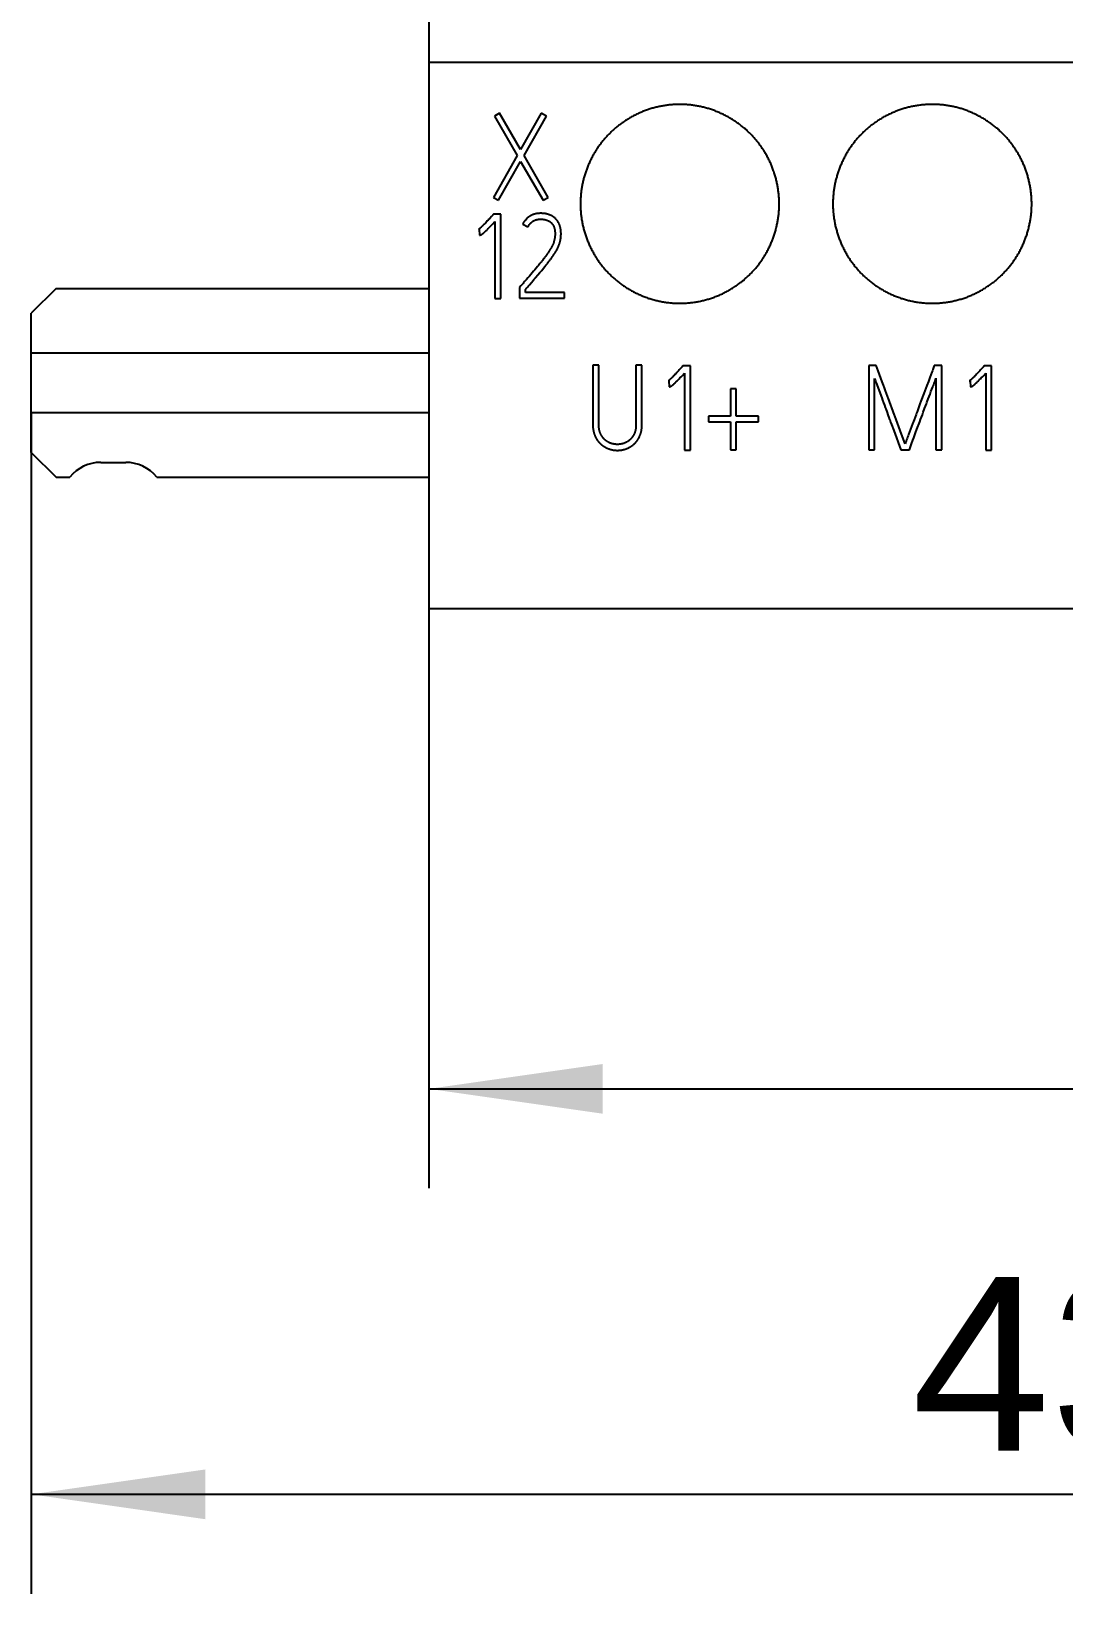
# Model space of a CAD drawing. Extents: x 0 to 420, y 0 to 297.
# Drawn here: x 102.81 to 123.58, y 125.93 to 157.36 of the extents above; entities that cross this region are included whole.
import ezdxf
from ezdxf.enums import TextEntityAlignment as Align

# ---------------------------------------------------------------- set-up
doc = ezdxf.new("R2010")
doc.units = 0
doc.header["$LTSCALE"] = 23.1
for name, color, linetype in [('10000_FRONT', 7, 'CONTINUOUS'), ('10100_DIM_FRONT', 7, 'CONTINUOUS'), ('10500_FRONT_LABELING', 7, 'CONTINUOUS')]:
    doc.layers.add(name, color=color, linetype=linetype)
doc.dimstyles.get("Standard").update_dxf_attribs({"dimtxt": 2.5, "dimasz": 2.5, "dimexe": 1.25, "dimexo": 0.625, "dimtad": 1, "dimcen": 2.5, "dimazin": 3, "dimtfac": 1, "dimtmove": 0, "dimatfit": 3})

# ---------------------------------------------------------------- blocks, each defined once
blk = doc.blocks.new('*D0')
at = {"layer": '10100_DIM_FRONT', "linetype": 'CONTINUOUS'}
for p, q in [((146.308, 151.227), (146.308, 125.93)), ((102.808, 149.69), (102.808, 125.93)), ((102.808, 127.93), (124.558, 127.93)), ((146.308, 127.93), (124.558, 127.93))]:
    blk.add_line(p, q, dxfattribs=at)
for points in [[(106.308, 128.43), (102.808, 127.93), (106.308, 127.43)], [(142.808, 127.43), (146.308, 127.93), (142.808, 128.43)]]:
    blk.add_solid(points, dxfattribs=at)
blk.add_text('43,5', height=3.5, dxfattribs=at).set_placement((120.525, 128.805), (130.275, 128.805), align=Align.FIT)
blk = doc.blocks.new('*D1')
at = {"layer": '10100_DIM_FRONT', "linetype": 'CONTINUOUS'}
for p, q in [((110.808052, 190.739389), (110.808052, 134.086548)), ((146.308052, 190.739389), (146.308052, 134.086548)), ((110.808052, 136.086548), (128.558052, 136.086548)), ((146.308052, 136.086548), (128.558052, 136.086548))]:
    blk.add_line(p, q, dxfattribs=at)
for points in [[(114.308052, 136.586548), (110.808052, 136.086548), (114.308052, 135.586548)], [(142.808052, 135.586548), (146.308052, 136.086548), (142.808052, 136.586548)]]:
    blk.add_solid(points, dxfattribs=at)
blk.add_text('35,5', height=3.5, dxfattribs=at).set_placement((124.727394, 136.961548), (134.227394, 136.961548), align=Align.FIT)

msp = doc.modelspace()

# ---------------------------------------------------------------- linework, layer by layer
at = {"layer": '10000_FRONT', "color": 7, "linetype": 'CONTINUOUS'}
for p, q in [((110.808, 235.74), (110.808, 145.74)), ((110.808, 156.74), (146.308, 156.74)), ((103.308, 152.19), (102.808, 151.69)), ((103.308, 152.19), (110.808, 152.19)), ((102.808, 148.89), (102.808, 151.69)), ((102.808, 150.89), (110.808, 150.89)), ((102.808, 149.69), (110.808, 149.69)), ((102.808, 148.89), (103.308, 148.39)), ((104.208, 148.69), (104.708, 148.69)), ((103.308, 148.39), (103.584, 148.39)), ((105.333, 148.39), (110.808, 148.39)), ((146.308, 145.74), (110.808, 145.74))]:
    msp.add_line(p, q, dxfattribs=at)
for points in [[(114.959, 155.677), (114.941, 155.668), (114.923, 155.658), (114.904, 155.648), (114.886, 155.638), (114.869, 155.628), (114.851, 155.618), (114.833, 155.608), (114.816, 155.597), (114.798, 155.586), (114.781, 155.576), (114.764, 155.564), (114.747, 155.553), (114.73, 155.542), (114.713, 155.53), (114.696, 155.518), (114.68, 155.506), (114.663, 155.494), (114.647, 155.482), (114.631, 155.47), (114.615, 155.457), (114.599, 155.444), (114.583, 155.431), (114.567, 155.418), (114.552, 155.405), (114.537, 155.392), (114.521, 155.378), (114.506, 155.364), (114.491, 155.35), (114.476, 155.336), (114.461, 155.322), (114.447, 155.307), (114.432, 155.293), (114.418, 155.278), (114.403, 155.263), (114.389, 155.248), (114.376, 155.233), (114.362, 155.217), (114.348, 155.202), (114.335, 155.187), (114.322, 155.171), (114.309, 155.155), (114.296, 155.139), (114.283, 155.123), (114.271, 155.107), (114.259, 155.091), (114.246, 155.075), (114.234, 155.058), (114.223, 155.042), (114.211, 155.025), (114.2, 155.008), (114.188, 154.991), (114.177, 154.974), (114.166, 154.957), (114.155, 154.94), (114.145, 154.922), (114.134, 154.905), (114.124, 154.887), (114.114, 154.869), (114.104, 154.851), (114.094, 154.833), (114.085, 154.815), (114.075, 154.797), (114.066, 154.779), (114.057, 154.76), (114.048, 154.742), (114.04, 154.723), (114.031, 154.704), (114.023, 154.685), (114.015, 154.667), (114.007, 154.648), (113.999, 154.629), (113.992, 154.61), (113.985, 154.591), (113.978, 154.571), (113.971, 154.552), (113.964, 154.533), (113.958, 154.514), (113.951, 154.494), (113.945, 154.475), (113.94, 154.456), (113.934, 154.436), (113.929, 154.416), (113.923, 154.397), (113.918, 154.377), (113.913, 154.357), (113.909, 154.338), (113.904, 154.318), (113.9, 154.298), (113.896, 154.278), (113.892, 154.258), (113.888, 154.238), (113.885, 154.218), (113.882, 154.197), (113.879, 154.177), (113.876, 154.157), (113.873, 154.137), (113.871, 154.116), (113.869, 154.096), (113.867, 154.075), (113.865, 154.055), (113.863, 154.034), (113.862, 154.014), (113.861, 153.993), (113.86, 153.973), (113.859, 153.952), (113.858, 153.932), (113.858, 153.911), (113.858, 153.89)], [(117.858, 153.89), (117.858, 153.911), (117.858, 153.931), (117.857, 153.952), (117.856, 153.972), (117.855, 153.993), (117.854, 154.013), (117.853, 154.034), (117.851, 154.054), (117.85, 154.074), (117.848, 154.094), (117.845, 154.115), (117.843, 154.135), (117.84, 154.155), (117.838, 154.175), (117.835, 154.195), (117.831, 154.215), (117.828, 154.235), (117.825, 154.255), (117.821, 154.275), (117.817, 154.295), (117.812, 154.315), (117.808, 154.335), (117.803, 154.355), (117.799, 154.374), (117.794, 154.394), (117.788, 154.414), (117.783, 154.433), (117.777, 154.453), (117.771, 154.473), (117.765, 154.492), (117.759, 154.512), (117.753, 154.531), (117.746, 154.551), (117.739, 154.57), (117.732, 154.589), (117.725, 154.609), (117.717, 154.628), (117.71, 154.647), (117.702, 154.666), (117.694, 154.684), (117.686, 154.703), (117.677, 154.722), (117.669, 154.74), (117.66, 154.759), (117.651, 154.777), (117.642, 154.795), (117.632, 154.813), (117.623, 154.831), (117.613, 154.849), (117.604, 154.867), (117.594, 154.884), (117.583, 154.902), (117.573, 154.92), (117.562, 154.937), (117.552, 154.954), (117.541, 154.971), (117.53, 154.988), (117.518, 155.005), (117.507, 155.022), (117.495, 155.039), (117.483, 155.056), (117.471, 155.072), (117.459, 155.089), (117.447, 155.105), (117.434, 155.122), (117.421, 155.138), (117.409, 155.154), (117.395, 155.17), (117.382, 155.185), (117.369, 155.201), (117.355, 155.216), (117.342, 155.232), (117.328, 155.247), (117.314, 155.262), (117.3, 155.277), (117.286, 155.291), (117.271, 155.306), (117.257, 155.32), (117.242, 155.334), (117.227, 155.348), (117.212, 155.362), (117.197, 155.376), (117.182, 155.389), (117.167, 155.403), (117.151, 155.416), (117.136, 155.429), (117.12, 155.442), (117.104, 155.455), (117.088, 155.468), (117.072, 155.48), (117.056, 155.492), (117.039, 155.504), (117.022, 155.516), (117.006, 155.528), (116.989, 155.54), (116.972, 155.552), (116.955, 155.563), (116.937, 155.574), (116.92, 155.585), (116.902, 155.596), (116.885, 155.607), (116.867, 155.617), (116.849, 155.628), (116.831, 155.638), (116.813, 155.648), (116.795, 155.657), (116.777, 155.667), (116.759, 155.676), (116.74, 155.685), (116.722, 155.694), (116.704, 155.703), (116.685, 155.711), (116.666, 155.72), (116.648, 155.728), (116.629, 155.736), (116.61, 155.744), (116.591, 155.751), (116.572, 155.759), (116.553, 155.766), (116.534, 155.773), (116.514, 155.78), (116.495, 155.786), (116.476, 155.793), (116.456, 155.799), (116.437, 155.805), (116.417, 155.811), (116.397, 155.816), (116.377, 155.822), (116.357, 155.827), (116.337, 155.832), (116.317, 155.837), (116.297, 155.842), (116.277, 155.846), (116.257, 155.85), (116.237, 155.854), (116.216, 155.858), (116.196, 155.862), (116.176, 155.865), (116.155, 155.868), (116.135, 155.871), (116.115, 155.874), (116.094, 155.876), (116.074, 155.879), (116.054, 155.881), (116.033, 155.883), (116.013, 155.884), (115.993, 155.886), (115.972, 155.887), (115.952, 155.888), (115.931, 155.889), (115.911, 155.89), (115.891, 155.89), (115.87, 155.89), (115.85, 155.89), (115.829, 155.89), (115.809, 155.89), (115.788, 155.889), (115.768, 155.888), (115.747, 155.887), (115.727, 155.886), (115.706, 155.885), (115.686, 155.883), (115.665, 155.881), (115.645, 155.879), (115.624, 155.877), (115.604, 155.874), (115.583, 155.871), (115.563, 155.868), (115.542, 155.865), (115.522, 155.862), (115.502, 155.858), (115.482, 155.855), (115.461, 155.851), (115.441, 155.846), (115.421, 155.842), (115.401, 155.838), (115.381, 155.833), (115.362, 155.828), (115.342, 155.823), (115.322, 155.817), (115.303, 155.812), (115.283, 155.806), (115.263, 155.8), (115.244, 155.794), (115.225, 155.787), (115.205, 155.781), (115.186, 155.774), (115.167, 155.767), (115.148, 155.76), (115.128, 155.753), (115.109, 155.745), (115.09, 155.737), (115.071, 155.729), (115.053, 155.721), (115.034, 155.713), (115.015, 155.704), (114.996, 155.695), (114.978, 155.686), (114.959, 155.677)], [(120.039, 155.677), (120.021, 155.668), (120.003, 155.658), (119.984, 155.648), (119.966, 155.638), (119.949, 155.628), (119.931, 155.618), (119.913, 155.608), (119.896, 155.597), (119.878, 155.586), (119.861, 155.576), (119.844, 155.564), (119.827, 155.553), (119.81, 155.542), (119.793, 155.53), (119.776, 155.518), (119.76, 155.506), (119.743, 155.494), (119.727, 155.482), (119.711, 155.47), (119.695, 155.457), (119.679, 155.444), (119.663, 155.431), (119.647, 155.418), (119.632, 155.405), (119.617, 155.392), (119.601, 155.378), (119.586, 155.364), (119.571, 155.35), (119.556, 155.336), (119.541, 155.322), (119.527, 155.307), (119.512, 155.293), (119.498, 155.278), (119.483, 155.263), (119.469, 155.248), (119.456, 155.233), (119.442, 155.217), (119.428, 155.202), (119.415, 155.187), (119.402, 155.171), (119.389, 155.155), (119.376, 155.139), (119.363, 155.123), (119.351, 155.107), (119.339, 155.091), (119.326, 155.075), (119.314, 155.058), (119.303, 155.042), (119.291, 155.025), (119.28, 155.008), (119.268, 154.991), (119.257, 154.974), (119.246, 154.957), (119.235, 154.94), (119.225, 154.922), (119.214, 154.905), (119.204, 154.887), (119.194, 154.869), (119.184, 154.851), (119.174, 154.833), (119.165, 154.815), (119.155, 154.797), (119.146, 154.779), (119.137, 154.76), (119.128, 154.742), (119.12, 154.723), (119.111, 154.704), (119.103, 154.685), (119.095, 154.667), (119.087, 154.648), (119.079, 154.629), (119.072, 154.61), (119.065, 154.591), (119.058, 154.571), (119.051, 154.552), (119.044, 154.533), (119.038, 154.514), (119.031, 154.494), (119.025, 154.475), (119.02, 154.456), (119.014, 154.436), (119.009, 154.416), (119.003, 154.397), (118.998, 154.377), (118.993, 154.357), (118.989, 154.338), (118.984, 154.318), (118.98, 154.298), (118.976, 154.278), (118.972, 154.258), (118.968, 154.238), (118.965, 154.218), (118.962, 154.197), (118.959, 154.177), (118.956, 154.157), (118.953, 154.137), (118.951, 154.116), (118.949, 154.096), (118.947, 154.075), (118.945, 154.055), (118.943, 154.034), (118.942, 154.014), (118.941, 153.993), (118.94, 153.973), (118.939, 153.952), (118.938, 153.932), (118.938, 153.911), (118.938, 153.89)], [(122.938, 153.89), (122.938, 153.911), (122.938, 153.931), (122.937, 153.952), (122.936, 153.972), (122.935, 153.993), (122.934, 154.013), (122.933, 154.034), (122.931, 154.054), (122.93, 154.074), (122.928, 154.094), (122.925, 154.115), (122.923, 154.135), (122.92, 154.155), (122.918, 154.175), (122.915, 154.195), (122.911, 154.215), (122.908, 154.235), (122.905, 154.255), (122.901, 154.275), (122.897, 154.295), (122.892, 154.315), (122.888, 154.335), (122.883, 154.355), (122.879, 154.374), (122.874, 154.394), (122.868, 154.414), (122.863, 154.433), (122.857, 154.453), (122.851, 154.473), (122.845, 154.492), (122.839, 154.512), (122.833, 154.531), (122.826, 154.551), (122.819, 154.57), (122.812, 154.589), (122.805, 154.609), (122.797, 154.628), (122.79, 154.647), (122.782, 154.666), (122.774, 154.684), (122.766, 154.703), (122.757, 154.722), (122.749, 154.74), (122.74, 154.759), (122.731, 154.777), (122.722, 154.795), (122.712, 154.813), (122.703, 154.831), (122.693, 154.849), (122.684, 154.867), (122.674, 154.884), (122.663, 154.902), (122.653, 154.92), (122.642, 154.937), (122.632, 154.954), (122.621, 154.971), (122.61, 154.988), (122.598, 155.005), (122.587, 155.022), (122.575, 155.039), (122.563, 155.056), (122.551, 155.072), (122.539, 155.089), (122.527, 155.105), (122.514, 155.122), (122.501, 155.138), (122.489, 155.154), (122.475, 155.17), (122.462, 155.185), (122.449, 155.201), (122.435, 155.216), (122.422, 155.232), (122.408, 155.247), (122.394, 155.262), (122.38, 155.277), (122.366, 155.291), (122.351, 155.306), (122.337, 155.32), (122.322, 155.334), (122.307, 155.348), (122.292, 155.362), (122.277, 155.376), (122.262, 155.389), (122.247, 155.403), (122.231, 155.416), (122.216, 155.429), (122.2, 155.442), (122.184, 155.455), (122.168, 155.468), (122.152, 155.48), (122.136, 155.492), (122.119, 155.504), (122.102, 155.516), (122.086, 155.528), (122.069, 155.54), (122.052, 155.552), (122.035, 155.563), (122.017, 155.574), (122, 155.585), (121.982, 155.596), (121.965, 155.607), (121.947, 155.617), (121.929, 155.628), (121.911, 155.638), (121.893, 155.648), (121.875, 155.657), (121.857, 155.667), (121.839, 155.676), (121.82, 155.685), (121.802, 155.694), (121.784, 155.703), (121.765, 155.711), (121.746, 155.72), (121.728, 155.728), (121.709, 155.736), (121.69, 155.744), (121.671, 155.751), (121.652, 155.759), (121.633, 155.766), (121.614, 155.773), (121.594, 155.78), (121.575, 155.786), (121.556, 155.793), (121.536, 155.799), (121.517, 155.805), (121.497, 155.811), (121.477, 155.816), (121.457, 155.822), (121.437, 155.827), (121.417, 155.832), (121.397, 155.837), (121.377, 155.842), (121.357, 155.846), (121.337, 155.85), (121.317, 155.854), (121.296, 155.858), (121.276, 155.862), (121.256, 155.865), (121.235, 155.868), (121.215, 155.871), (121.195, 155.874), (121.174, 155.876), (121.154, 155.879), (121.134, 155.881), (121.113, 155.883), (121.093, 155.884), (121.073, 155.886), (121.052, 155.887), (121.032, 155.888), (121.011, 155.889), (120.991, 155.89), (120.971, 155.89), (120.95, 155.89), (120.93, 155.89), (120.909, 155.89), (120.889, 155.89), (120.868, 155.889), (120.848, 155.888), (120.827, 155.887), (120.807, 155.886), (120.786, 155.885), (120.766, 155.883), (120.745, 155.881), (120.725, 155.879), (120.704, 155.877), (120.684, 155.874), (120.663, 155.871), (120.643, 155.868), (120.622, 155.865), (120.602, 155.862), (120.582, 155.858), (120.562, 155.855), (120.541, 155.851), (120.521, 155.846), (120.501, 155.842), (120.481, 155.838), (120.461, 155.833), (120.442, 155.828), (120.422, 155.823), (120.402, 155.817), (120.383, 155.812), (120.363, 155.806), (120.343, 155.8), (120.324, 155.794), (120.305, 155.787), (120.285, 155.781), (120.266, 155.774), (120.247, 155.767), (120.228, 155.76), (120.208, 155.753), (120.189, 155.745), (120.17, 155.737), (120.151, 155.729), (120.133, 155.721), (120.114, 155.713), (120.095, 155.704), (120.076, 155.695), (120.058, 155.686), (120.039, 155.677)], [(113.858, 153.89), (113.858, 153.869), (113.859, 153.848), (113.859, 153.826), (113.86, 153.805), (113.861, 153.784), (113.862, 153.763), (113.864, 153.741), (113.865, 153.72), (113.867, 153.699), (113.869, 153.678), (113.872, 153.657), (113.874, 153.636), (113.877, 153.615), (113.88, 153.594), (113.883, 153.573), (113.887, 153.552), (113.89, 153.532), (113.894, 153.511), (113.899, 153.49), (113.903, 153.469), (113.907, 153.449), (113.912, 153.428), (113.917, 153.408), (113.922, 153.387), (113.928, 153.367), (113.934, 153.346), (113.939, 153.326), (113.946, 153.305), (113.952, 153.285), (113.958, 153.265), (113.965, 153.244), (113.972, 153.224), (113.98, 153.204), (113.987, 153.184), (113.995, 153.164), (114.002, 153.144), (114.011, 153.125), (114.019, 153.105), (114.027, 153.085), (114.036, 153.066), (114.045, 153.047), (114.054, 153.028), (114.063, 153.009), (114.072, 152.99), (114.082, 152.971), (114.092, 152.952), (114.102, 152.933), (114.112, 152.915), (114.123, 152.896), (114.133, 152.878), (114.144, 152.86), (114.155, 152.842), (114.166, 152.824), (114.178, 152.806), (114.189, 152.788), (114.201, 152.771), (114.213, 152.753), (114.225, 152.736), (114.237, 152.718), (114.25, 152.701), (114.263, 152.684), (114.276, 152.667), (114.289, 152.65), (114.302, 152.633), (114.316, 152.617), (114.33, 152.6), (114.344, 152.584), (114.358, 152.568), (114.372, 152.552), (114.386, 152.536), (114.401, 152.521), (114.415, 152.505), (114.43, 152.49), (114.445, 152.475), (114.46, 152.46), (114.475, 152.445), (114.491, 152.431), (114.506, 152.416), (114.522, 152.402), (114.538, 152.388), (114.554, 152.374), (114.57, 152.36), (114.586, 152.347), (114.603, 152.333), (114.619, 152.32), (114.636, 152.307), (114.653, 152.294), (114.67, 152.282), (114.687, 152.269), (114.705, 152.257), (114.722, 152.244), (114.74, 152.232), (114.757, 152.22), (114.775, 152.209), (114.794, 152.197), (114.812, 152.186), (114.83, 152.175), (114.849, 152.164), (114.867, 152.153), (114.886, 152.143), (114.905, 152.132), (114.923, 152.122), (114.942, 152.112), (114.961, 152.103), (114.98, 152.093), (115, 152.084), (115.019, 152.075), (115.038, 152.066), (115.058, 152.058), (115.077, 152.049), (115.097, 152.041), (115.116, 152.033), (115.136, 152.025), (115.156, 152.018), (115.176, 152.01), (115.196, 152.003), (115.216, 151.996), (115.236, 151.989), (115.257, 151.983), (115.277, 151.977), (115.297, 151.971), (115.318, 151.965), (115.339, 151.959), (115.359, 151.954), (115.38, 151.948), (115.401, 151.943), (115.422, 151.938), (115.443, 151.934), (115.464, 151.93), (115.485, 151.925), (115.506, 151.922), (115.527, 151.918), (115.549, 151.914), (115.57, 151.911), (115.591, 151.908), (115.612, 151.906), (115.633, 151.903), (115.654, 151.901), (115.676, 151.899), (115.697, 151.897), (115.718, 151.895), (115.739, 151.894), (115.76, 151.893), (115.782, 151.892), (115.803, 151.891), (115.824, 151.891), (115.845, 151.89), (115.867, 151.89), (115.888, 151.891), (115.909, 151.891), (115.931, 151.892), (115.952, 151.893), (115.973, 151.894), (115.995, 151.895), (116.016, 151.897), (116.037, 151.898), (116.059, 151.9), (116.08, 151.903), (116.102, 151.905), (116.123, 151.908), (116.144, 151.911), (116.166, 151.914), (116.187, 151.918), (116.208, 151.921), (116.229, 151.925), (116.25, 151.929), (116.271, 151.933), (116.292, 151.938), (116.312, 151.943), (116.333, 151.948), (116.354, 151.953), (116.374, 151.958), (116.395, 151.964), (116.415, 151.97), (116.436, 151.976), (116.456, 151.982), (116.476, 151.988), (116.496, 151.995), (116.517, 152.002), (116.537, 152.009), (116.557, 152.016), (116.576, 152.024), (116.596, 152.032), (116.616, 152.04), (116.636, 152.048), (116.656, 152.056), (116.675, 152.065), (116.695, 152.074), (116.714, 152.083), (116.733, 152.092), (116.753, 152.102), (116.772, 152.111), (116.791, 152.121), (116.81, 152.131), (116.829, 152.142), (116.847, 152.152), (116.866, 152.163), (116.884, 152.174), (116.902, 152.185)], [(116.902, 152.185), (116.92, 152.196), (116.938, 152.207), (116.956, 152.219), (116.974, 152.231), (116.991, 152.243), (117.009, 152.255), (117.026, 152.267), (117.043, 152.279), (117.06, 152.292), (117.077, 152.305), (117.094, 152.318), (117.111, 152.331), (117.127, 152.345), (117.144, 152.358), (117.16, 152.372), (117.176, 152.386), (117.192, 152.4), (117.208, 152.414), (117.223, 152.429), (117.239, 152.444), (117.254, 152.458), (117.27, 152.473), (117.285, 152.489), (117.3, 152.504), (117.314, 152.52), (117.329, 152.535), (117.343, 152.551), (117.358, 152.567), (117.372, 152.583), (117.385, 152.599), (117.399, 152.616), (117.412, 152.632), (117.426, 152.649), (117.439, 152.665), (117.452, 152.682), (117.464, 152.699), (117.477, 152.716), (117.489, 152.733), (117.501, 152.751), (117.513, 152.768), (117.525, 152.786), (117.537, 152.803), (117.548, 152.821), (117.56, 152.839), (117.571, 152.857), (117.581, 152.875), (117.592, 152.894), (117.603, 152.912), (117.613, 152.931), (117.623, 152.95), (117.633, 152.969), (117.643, 152.988), (117.652, 153.007), (117.662, 153.026), (117.671, 153.045), (117.68, 153.065), (117.688, 153.084), (117.697, 153.104), (117.705, 153.124), (117.713, 153.143), (117.721, 153.163), (117.729, 153.183), (117.736, 153.203), (117.743, 153.223), (117.75, 153.243), (117.757, 153.263), (117.764, 153.283), (117.77, 153.303), (117.776, 153.323), (117.782, 153.344), (117.788, 153.364), (117.793, 153.384), (117.798, 153.405), (117.803, 153.425), (117.808, 153.446), (117.813, 153.467), (117.817, 153.487), (117.821, 153.508), (117.825, 153.529), (117.829, 153.55), (117.832, 153.571), (117.836, 153.592), (117.839, 153.613), (117.842, 153.634), (117.844, 153.655), (117.847, 153.677), (117.849, 153.698), (117.851, 153.719), (117.852, 153.741), (117.854, 153.762), (117.855, 153.783), (117.856, 153.805), (117.857, 153.826), (117.858, 153.848), (117.858, 153.869), (117.858, 153.89)], [(118.938, 153.89), (118.938, 153.869), (118.939, 153.848), (118.939, 153.826), (118.94, 153.805), (118.941, 153.784), (118.942, 153.763), (118.944, 153.741), (118.945, 153.72), (118.947, 153.699), (118.949, 153.678), (118.952, 153.657), (118.954, 153.636), (118.957, 153.615), (118.96, 153.594), (118.963, 153.573), (118.967, 153.552), (118.97, 153.532), (118.974, 153.511), (118.979, 153.49), (118.983, 153.469), (118.987, 153.449), (118.992, 153.428), (118.997, 153.408), (119.002, 153.387), (119.008, 153.367), (119.014, 153.346), (119.019, 153.326), (119.026, 153.305), (119.032, 153.285), (119.038, 153.265), (119.045, 153.244), (119.052, 153.224), (119.06, 153.204), (119.067, 153.184), (119.075, 153.164), (119.082, 153.144), (119.091, 153.125), (119.099, 153.105), (119.107, 153.085), (119.116, 153.066), (119.125, 153.047), (119.134, 153.028), (119.143, 153.009), (119.152, 152.99), (119.162, 152.971), (119.172, 152.952), (119.182, 152.933), (119.192, 152.915), (119.203, 152.896), (119.213, 152.878), (119.224, 152.86), (119.235, 152.842), (119.246, 152.824), (119.258, 152.806), (119.269, 152.788), (119.281, 152.771), (119.293, 152.753), (119.305, 152.736), (119.317, 152.718), (119.33, 152.701), (119.343, 152.684), (119.356, 152.667), (119.369, 152.65), (119.382, 152.633), (119.396, 152.617), (119.41, 152.6), (119.424, 152.584), (119.438, 152.568), (119.452, 152.552), (119.466, 152.536), (119.481, 152.521), (119.495, 152.505), (119.51, 152.49), (119.525, 152.475), (119.54, 152.46), (119.555, 152.445), (119.571, 152.431), (119.586, 152.416), (119.602, 152.402), (119.618, 152.388), (119.634, 152.374), (119.65, 152.36), (119.666, 152.347), (119.683, 152.333), (119.699, 152.32), (119.716, 152.307), (119.733, 152.294), (119.75, 152.282), (119.767, 152.269), (119.785, 152.257), (119.802, 152.244), (119.82, 152.232), (119.837, 152.22), (119.855, 152.209), (119.874, 152.197), (119.892, 152.186), (119.91, 152.175), (119.929, 152.164), (119.947, 152.153), (119.966, 152.143), (119.985, 152.132), (120.003, 152.122), (120.022, 152.112), (120.041, 152.103), (120.06, 152.093), (120.08, 152.084), (120.099, 152.075), (120.118, 152.066), (120.138, 152.058), (120.157, 152.049), (120.177, 152.041), (120.196, 152.033), (120.216, 152.025), (120.236, 152.018), (120.256, 152.01), (120.276, 152.003), (120.296, 151.996), (120.316, 151.989), (120.337, 151.983), (120.357, 151.977), (120.377, 151.971), (120.398, 151.965), (120.419, 151.959), (120.439, 151.954), (120.46, 151.948), (120.481, 151.943), (120.502, 151.938), (120.523, 151.934), (120.544, 151.93), (120.565, 151.925), (120.586, 151.922), (120.607, 151.918), (120.629, 151.914), (120.65, 151.911), (120.671, 151.908), (120.692, 151.906), (120.713, 151.903), (120.734, 151.901), (120.756, 151.899), (120.777, 151.897), (120.798, 151.895), (120.819, 151.894), (120.84, 151.893), (120.862, 151.892), (120.883, 151.891), (120.904, 151.891), (120.925, 151.89), (120.947, 151.89), (120.968, 151.891), (120.989, 151.891), (121.011, 151.892), (121.032, 151.893), (121.053, 151.894), (121.075, 151.895), (121.096, 151.897), (121.117, 151.898), (121.139, 151.9), (121.16, 151.903), (121.182, 151.905), (121.203, 151.908), (121.224, 151.911), (121.246, 151.914), (121.267, 151.918), (121.288, 151.921), (121.309, 151.925), (121.33, 151.929), (121.351, 151.933), (121.372, 151.938), (121.392, 151.943), (121.413, 151.948), (121.434, 151.953), (121.454, 151.958), (121.475, 151.964), (121.495, 151.97), (121.516, 151.976), (121.536, 151.982), (121.556, 151.988), (121.576, 151.995), (121.597, 152.002), (121.617, 152.009), (121.637, 152.016), (121.656, 152.024), (121.676, 152.032), (121.696, 152.04), (121.716, 152.048), (121.736, 152.056), (121.755, 152.065), (121.775, 152.074), (121.794, 152.083), (121.813, 152.092), (121.833, 152.102), (121.852, 152.111), (121.871, 152.121), (121.89, 152.131), (121.909, 152.142), (121.927, 152.152), (121.946, 152.163), (121.964, 152.174), (121.982, 152.185)], [(121.982, 152.185), (122, 152.196), (122.018, 152.207), (122.036, 152.219), (122.054, 152.231), (122.071, 152.243), (122.089, 152.255), (122.106, 152.267), (122.123, 152.279), (122.14, 152.292), (122.157, 152.305), (122.174, 152.318), (122.191, 152.331), (122.207, 152.345), (122.224, 152.358), (122.24, 152.372), (122.256, 152.386), (122.272, 152.4), (122.288, 152.414), (122.303, 152.429), (122.319, 152.444), (122.334, 152.458), (122.35, 152.473), (122.365, 152.489), (122.38, 152.504), (122.394, 152.52), (122.409, 152.535), (122.423, 152.551), (122.438, 152.567), (122.452, 152.583), (122.465, 152.599), (122.479, 152.616), (122.492, 152.632), (122.506, 152.649), (122.519, 152.665), (122.532, 152.682), (122.544, 152.699), (122.557, 152.716), (122.569, 152.733), (122.581, 152.751), (122.593, 152.768), (122.605, 152.786), (122.617, 152.803), (122.628, 152.821), (122.64, 152.839), (122.651, 152.857), (122.661, 152.875), (122.672, 152.894), (122.683, 152.912), (122.693, 152.931), (122.703, 152.95), (122.713, 152.969), (122.723, 152.988), (122.732, 153.007), (122.742, 153.026), (122.751, 153.045), (122.76, 153.065), (122.768, 153.084), (122.777, 153.104), (122.785, 153.124), (122.793, 153.143), (122.801, 153.163), (122.809, 153.183), (122.816, 153.203), (122.823, 153.223), (122.83, 153.243), (122.837, 153.263), (122.844, 153.283), (122.85, 153.303), (122.856, 153.323), (122.862, 153.344), (122.868, 153.364), (122.873, 153.384), (122.878, 153.405), (122.883, 153.425), (122.888, 153.446), (122.893, 153.467), (122.897, 153.487), (122.901, 153.508), (122.905, 153.529), (122.909, 153.55), (122.912, 153.571), (122.916, 153.592), (122.919, 153.613), (122.922, 153.634), (122.924, 153.655), (122.927, 153.677), (122.929, 153.698), (122.931, 153.719), (122.932, 153.741), (122.934, 153.762), (122.935, 153.783), (122.936, 153.805), (122.937, 153.826), (122.938, 153.848), (122.938, 153.869), (122.938, 153.89)]]:
    msp.add_lwpolyline(points, dxfattribs=at)
for centre, start, end in [((104.208, 147.89), 90, 141.3178), ((104.708, 147.89), 38.6822, 90)]:
    msp.add_arc(centre, 0.8, start, end, dxfattribs=at)
at = {"layer": '10500_FRONT_LABELING', "color": 7, "linetype": 'CONTINUOUS'}
for p, q in [((112.228, 155.716), (112.127, 155.657)), ((112.127, 155.657), (112.587, 154.863)), ((112.653, 154.981), (112.228, 155.716)), ((113.07, 155.716), (112.653, 154.981)), ((112.723, 154.86), (113.176, 155.657)), ((113.176, 155.657), (113.07, 155.716)), ((112.587, 154.863), (112.108, 154.021)), ((112.212, 153.962), (112.655, 154.743)), ((112.655, 154.743), (113.108, 153.962)), ((113.212, 154.021), (112.723, 154.86)), ((112.108, 154.021), (112.212, 153.962)), ((113.108, 153.962), (113.212, 154.021)), ((111.925, 153.483), (111.914, 153.472)), ((111.936, 153.494), (111.925, 153.483)), ((111.952, 153.511), (111.936, 153.494)), ((111.968, 153.529), (111.952, 153.511)), ((111.984, 153.546), (111.968, 153.529)), ((112.001, 153.563), (111.984, 153.546)), ((111.992, 153.382), (112.004, 153.394)), ((112.017, 153.58), (112.001, 153.563)), ((112.004, 153.394), (112.016, 153.406)), ((112.016, 153.406), (112.031, 153.421)), ((112.033, 153.598), (112.017, 153.58)), ((112.031, 153.421), (112.047, 153.438)), ((112.047, 153.438), (112.07, 153.462)), ((112.07, 153.462), (112.096, 153.49)), ((112.108, 153.681), (112.091, 153.662)), ((112.096, 153.49), (112.138, 153.535)), ((112.256, 153.681), (112.108, 153.681)), ((112.138, 153.535), (112.138, 151.988)), ((112.256, 151.988), (112.256, 153.681)), ((112.697, 153.481), (112.803, 153.426)), ((111.808, 153.377), (111.822, 153.382)), ((111.822, 153.382), (111.829, 153.261)), ((111.948, 153.339), (111.956, 153.347)), ((111.956, 153.347), (111.964, 153.354)), ((111.964, 153.354), (111.972, 153.362)), ((111.972, 153.362), (111.98, 153.37)), ((111.98, 153.37), (111.992, 153.382)), ((113.102, 152.763), (113.093, 152.751)), ((113.111, 152.775), (113.102, 152.763)), ((113.12, 152.787), (113.111, 152.775)), ((113.129, 152.799), (113.12, 152.787)), ((113.138, 152.811), (113.129, 152.799)), ((113.147, 152.822), (113.138, 152.811)), ((113.156, 152.834), (113.147, 152.822)), ((113.165, 152.847), (113.156, 152.834)), ((113.173, 152.859), (113.165, 152.847)), ((113.182, 152.871), (113.173, 152.859)), ((113.19, 152.883), (113.182, 152.871)), ((113.199, 152.895), (113.19, 152.883)), ((113.207, 152.908), (113.199, 152.895)), ((113.216, 152.92), (113.207, 152.908)), ((113.224, 152.932), (113.216, 152.92)), ((113.232, 152.945), (113.224, 152.932)), ((113.24, 152.957), (113.232, 152.945)), ((113.244, 152.757), (113.255, 152.772)), ((113.255, 152.772), (113.265, 152.786)), ((113.265, 152.786), (113.276, 152.801)), ((113.276, 152.801), (113.287, 152.816)), ((113.287, 152.816), (113.297, 152.83)), ((113.297, 152.83), (113.308, 152.845)), ((113.308, 152.845), (113.318, 152.86)), ((112.861, 152.471), (112.832, 152.437)), ((112.89, 152.505), (112.861, 152.471)), ((112.914, 152.534), (112.89, 152.505)), ((112.938, 152.562), (112.914, 152.534)), ((112.966, 152.596), (112.938, 152.562)), ((112.995, 152.63), (112.966, 152.596)), ((113.014, 152.653), (112.995, 152.63)), ((113.003, 152.462), (113.044, 152.511)), ((113.028, 152.67), (113.014, 152.653)), ((113.042, 152.688), (113.028, 152.67)), ((113.056, 152.705), (113.042, 152.688)), ((113.044, 152.511), (113.079, 152.552)), ((113.066, 152.716), (113.056, 152.705)), ((113.075, 152.728), (113.066, 152.716)), ((113.084, 152.74), (113.075, 152.728)), ((113.079, 152.552), (113.114, 152.594)), ((113.093, 152.751), (113.084, 152.74)), ((113.114, 152.594), (113.143, 152.629)), ((113.143, 152.629), (113.165, 152.657)), ((113.165, 152.657), (113.182, 152.679)), ((113.182, 152.679), (113.199, 152.7)), ((113.199, 152.7), (113.211, 152.714)), ((113.211, 152.714), (113.222, 152.728)), ((113.222, 152.728), (113.233, 152.743)), ((113.233, 152.743), (113.244, 152.757)), ((112.662, 152.241), (112.633, 152.207)), ((112.633, 152.207), (112.633, 151.99)), ((112.706, 152.291), (112.696, 152.28)), ((112.715, 152.302), (112.706, 152.291)), ((112.751, 152.108), (112.751, 152.165)), ((112.803, 152.404), (112.774, 152.37)), ((112.798, 152.22), (112.816, 152.241)), ((112.832, 152.437), (112.803, 152.404)), ((112.816, 152.241), (112.833, 152.262)), ((112.833, 152.262), (112.874, 152.31)), ((112.874, 152.31), (112.904, 152.345)), ((112.904, 152.345), (112.921, 152.365)), ((112.138, 151.988), (112.256, 151.988)), ((112.633, 151.99), (113.539, 151.99)), ((113.539, 152.108), (112.751, 152.108)), ((113.539, 151.99), (113.539, 152.108)), ((114.108, 150.643), (114.108, 149.445)), ((114.228, 150.643), (114.108, 150.643)), ((114.228, 149.445), (114.228, 150.643)), ((114.976, 150.643), (114.976, 149.445)), ((115.096, 150.643), (114.976, 150.643)), ((115.096, 149.445), (115.096, 150.643)), ((115.921, 150.631), (115.905, 150.612)), ((116.07, 150.631), (115.921, 150.631)), ((116.07, 148.938), (116.07, 150.631)), ((119.658, 150.64), (119.658, 148.94)), ((119.809, 150.64), (119.658, 150.64)), ((119.849, 150.531), (119.809, 150.64)), ((120.978, 150.64), (120.949, 150.56)), ((121.132, 150.64), (120.978, 150.64)), ((121.132, 148.94), (121.132, 150.64)), ((121.983, 150.631), (121.966, 150.612)), ((122.131, 150.631), (121.983, 150.631)), ((122.131, 148.938), (122.131, 150.631)), ((115.622, 150.327), (115.636, 150.332)), ((115.636, 150.332), (115.643, 150.211)), ((115.738, 150.433), (115.727, 150.422)), ((115.749, 150.444), (115.738, 150.433)), ((115.766, 150.461), (115.749, 150.444)), ((115.762, 150.289), (115.77, 150.297)), ((115.782, 150.479), (115.766, 150.461)), ((115.77, 150.297), (115.778, 150.304)), ((115.778, 150.304), (115.786, 150.312)), ((115.798, 150.496), (115.782, 150.479)), ((115.786, 150.312), (115.794, 150.32)), ((115.794, 150.32), (115.806, 150.332)), ((115.814, 150.513), (115.798, 150.496)), ((115.806, 150.332), (115.818, 150.344)), ((115.83, 150.53), (115.814, 150.513)), ((115.818, 150.344), (115.829, 150.356)), ((115.829, 150.356), (115.845, 150.371)), ((115.846, 150.548), (115.83, 150.53)), ((115.845, 150.371), (115.86, 150.388)), ((115.86, 150.388), (115.883, 150.412)), ((115.883, 150.412), (115.91, 150.44)), ((115.91, 150.44), (115.952, 150.485)), ((115.952, 150.485), (115.952, 148.938)), ((119.778, 148.94), (119.778, 150.376)), ((119.929, 150.313), (119.849, 150.531)), ((119.956, 150.241), (119.929, 150.313)), ((120.86, 150.319), (120.83, 150.239)), ((120.89, 150.399), (120.86, 150.319)), ((120.929, 150.506), (120.89, 150.399)), ((121.011, 150.381), (121.011, 148.94)), ((121.683, 150.327), (121.698, 150.332)), ((121.698, 150.332), (121.705, 150.211)), ((121.8, 150.433), (121.789, 150.422)), ((121.811, 150.444), (121.8, 150.433)), ((121.827, 150.461), (121.811, 150.444)), ((121.824, 150.289), (121.832, 150.297)), ((121.844, 150.479), (121.827, 150.461)), ((121.832, 150.297), (121.84, 150.304)), ((121.84, 150.304), (121.848, 150.312)), ((121.86, 150.496), (121.844, 150.479)), ((121.848, 150.312), (121.856, 150.32)), ((121.856, 150.32), (121.868, 150.332)), ((121.876, 150.513), (121.86, 150.496)), ((121.868, 150.332), (121.879, 150.344)), ((121.892, 150.53), (121.876, 150.513)), ((121.879, 150.344), (121.891, 150.356)), ((121.891, 150.356), (121.907, 150.371)), ((121.908, 150.548), (121.892, 150.53)), ((121.907, 150.371), (121.922, 150.388)), ((121.922, 150.388), (121.945, 150.412)), ((121.945, 150.412), (121.972, 150.44)), ((121.972, 150.44), (122.014, 150.485)), ((122.014, 150.485), (122.014, 148.938)), ((116.876, 150.169), (116.876, 149.622)), ((116.994, 150.169), (116.876, 150.169)), ((116.994, 149.622), (116.994, 150.169)), ((119.849, 150.181), (119.921, 149.987)), ((119.921, 149.987), (119.939, 149.938)), ((119.939, 149.938), (119.957, 149.89)), ((119.976, 150.186), (119.956, 150.241)), ((119.996, 150.132), (119.976, 150.186)), ((120.057, 149.968), (119.996, 150.132)), ((120.07, 149.932), (120.057, 149.968)), ((120.77, 150.078), (120.71, 149.918)), ((120.79, 150.132), (120.77, 150.078)), ((120.81, 150.185), (120.79, 150.132)), ((120.83, 150.239), (120.81, 150.185)), ((120.829, 149.893), (120.856, 149.966)), ((120.856, 149.966), (120.892, 150.064)), ((120.892, 150.064), (120.911, 150.113)), ((120.911, 150.113), (120.929, 150.162)), ((116.433, 149.622), (116.433, 149.502)), ((116.876, 149.622), (116.433, 149.622)), ((117.442, 149.622), (116.994, 149.622)), ((117.442, 149.502), (117.442, 149.622)), ((119.957, 149.89), (119.975, 149.841)), ((120.028, 149.695), (120.046, 149.646)), ((120.046, 149.646), (120.073, 149.573)), ((120.083, 149.896), (120.07, 149.932)), ((120.097, 149.859), (120.083, 149.896)), ((120.129, 149.768), (120.097, 149.859)), ((120.142, 149.731), (120.129, 149.768)), ((120.156, 149.695), (120.142, 149.731)), ((120.169, 149.659), (120.156, 149.695)), ((120.189, 149.604), (120.169, 149.659)), ((120.611, 149.65), (120.571, 149.543)), ((120.69, 149.864), (120.631, 149.704)), ((120.71, 149.918), (120.69, 149.864)), ((120.702, 149.551), (120.738, 149.649)), ((120.738, 149.649), (120.756, 149.698)), ((120.756, 149.698), (120.783, 149.771)), ((116.433, 149.502), (116.876, 149.502)), ((116.876, 149.502), (116.876, 148.94)), ((116.994, 148.94), (116.994, 149.502)), ((116.994, 149.502), (117.442, 149.502)), ((120.073, 149.573), (120.082, 149.549)), ((120.082, 149.549), (120.1, 149.5)), ((120.1, 149.5), (120.117, 149.452)), ((120.117, 149.452), (120.162, 149.33)), ((120.162, 149.33), (120.304, 148.94)), ((120.209, 149.55), (120.189, 149.604)), ((120.236, 149.477), (120.209, 149.55)), ((120.263, 149.405), (120.236, 149.477)), ((120.29, 149.332), (120.263, 149.405)), ((120.358, 149.151), (120.29, 149.332)), ((120.521, 149.409), (120.481, 149.302)), ((120.541, 149.463), (120.521, 149.409)), ((120.571, 149.543), (120.541, 149.463)), ((120.603, 149.282), (120.63, 149.356)), ((120.63, 149.356), (120.684, 149.502)), ((120.684, 149.502), (120.702, 149.551)), ((120.372, 149.114), (120.358, 149.151)), ((120.403, 149.088), (120.394, 149.061)), ((120.481, 149.302), (120.461, 149.249)), ((120.476, 148.94), (120.521, 149.063)), ((120.521, 149.063), (120.548, 149.136)), ((120.548, 149.136), (120.566, 149.185)), ((120.566, 149.185), (120.603, 149.282)), ((115.952, 148.938), (116.07, 148.938)), ((116.876, 148.94), (116.994, 148.94)), ((119.658, 148.94), (119.778, 148.94)), ((120.304, 148.94), (120.476, 148.94)), ((121.011, 148.94), (121.132, 148.94)), ((122.014, 148.938), (122.131, 148.938))]:
    msp.add_line(p, q, dxfattribs=at)
for points in [[(111.914, 153.472), (111.903, 153.46), (111.897, 153.455), (111.891, 153.449), (111.886, 153.444), (111.88, 153.438), (111.874, 153.433), (111.869, 153.427), (111.863, 153.422), (111.857, 153.417), (111.851, 153.411), (111.845, 153.406), (111.839, 153.401), (111.833, 153.396), (111.827, 153.391), (111.821, 153.386), (111.815, 153.381), (111.811, 153.379), (111.808, 153.377)], [(112.081, 153.65), (112.07, 153.639), (112.033, 153.598)], [(112.091, 153.662), (112.086, 153.656), (112.081, 153.65)], [(113.263, 153.657), (113.255, 153.661), (113.247, 153.665), (113.238, 153.668), (113.229, 153.671), (113.221, 153.674), (113.212, 153.677), (113.203, 153.68), (113.195, 153.682), (113.186, 153.685), (113.177, 153.687), (113.168, 153.689), (113.159, 153.691), (113.15, 153.693), (113.141, 153.694), (113.132, 153.695), (113.123, 153.696), (113.114, 153.697), (113.105, 153.698), (113.096, 153.699), (113.087, 153.699), (113.077, 153.7), (113.068, 153.7), (113.059, 153.7), (113.05, 153.7), (113.041, 153.7), (113.032, 153.699), (113.022, 153.699), (113.013, 153.698), (113.004, 153.697), (112.995, 153.696), (112.986, 153.695), (112.977, 153.694), (112.968, 153.692), (112.959, 153.69), (112.95, 153.688), (112.941, 153.686), (112.932, 153.684), (112.923, 153.681), (112.915, 153.678), (112.906, 153.675), (112.897, 153.672), (112.889, 153.668), (112.881, 153.665), (112.872, 153.661), (112.864, 153.657), (112.856, 153.652), (112.848, 153.648), (112.84, 153.643), (112.833, 153.638), (112.825, 153.633), (112.817, 153.628), (112.81, 153.622), (112.803, 153.617), (112.796, 153.611), (112.789, 153.605), (112.782, 153.599), (112.776, 153.592), (112.769, 153.586), (112.763, 153.579), (112.757, 153.572), (112.751, 153.566), (112.745, 153.558), (112.739, 153.551), (112.734, 153.544), (112.728, 153.536), (112.723, 153.529), (112.718, 153.521), (112.714, 153.513), (112.709, 153.505), (112.705, 153.497), (112.701, 153.489), (112.697, 153.481)], [(112.803, 153.426), (112.806, 153.433), (112.81, 153.44), (112.813, 153.446), (112.817, 153.453), (112.821, 153.459), (112.825, 153.465), (112.83, 153.472), (112.834, 153.477), (112.839, 153.483), (112.844, 153.489), (112.849, 153.495), (112.854, 153.5), (112.859, 153.506), (112.865, 153.511), (112.871, 153.516), (112.876, 153.521), (112.882, 153.525), (112.888, 153.53), (112.894, 153.534), (112.9, 153.539), (112.907, 153.543), (112.913, 153.547), (112.92, 153.55), (112.927, 153.554), (112.933, 153.557), (112.94, 153.56), (112.947, 153.563), (112.954, 153.566), (112.962, 153.568), (112.969, 153.57), (112.976, 153.572), (112.983, 153.574), (112.991, 153.575), (112.998, 153.577), (113.006, 153.578), (113.013, 153.579), (113.021, 153.58), (113.028, 153.581), (113.036, 153.581), (113.043, 153.582), (113.051, 153.582), (113.058, 153.582), (113.066, 153.582), (113.073, 153.582), (113.081, 153.582), (113.088, 153.581), (113.096, 153.581), (113.103, 153.58), (113.111, 153.579), (113.118, 153.578), (113.126, 153.577), (113.133, 153.576), (113.14, 153.575), (113.148, 153.573), (113.155, 153.571), (113.163, 153.569), (113.17, 153.567), (113.177, 153.565), (113.184, 153.563), (113.191, 153.56), (113.198, 153.557), (113.205, 153.554), (113.212, 153.551), (113.219, 153.547), (113.226, 153.544), (113.232, 153.54), (113.238, 153.536), (113.245, 153.532), (113.251, 153.527), (113.257, 153.522), (113.262, 153.518), (113.268, 153.512), (113.273, 153.507), (113.278, 153.502), (113.283, 153.496), (113.288, 153.49), (113.293, 153.484), (113.297, 153.478), (113.302, 153.472), (113.306, 153.466), (113.309, 153.459), (113.313, 153.453), (113.316, 153.446), (113.32, 153.439), (113.323, 153.432), (113.326, 153.425), (113.328, 153.418), (113.331, 153.411), (113.333, 153.404), (113.335, 153.396), (113.337, 153.389), (113.338, 153.382), (113.34, 153.375), (113.341, 153.367), (113.342, 153.36), (113.344, 153.352), (113.345, 153.345), (113.345, 153.338), (113.346, 153.33), (113.347, 153.323), (113.347, 153.315), (113.347, 153.308), (113.348, 153.3), (113.348, 153.293), (113.348, 153.285), (113.348, 153.278), (113.347, 153.27), (113.347, 153.263), (113.347, 153.255), (113.346, 153.248), (113.345, 153.24), (113.345, 153.233), (113.344, 153.226), (113.343, 153.218), (113.342, 153.211), (113.341, 153.203), (113.339, 153.196), (113.338, 153.189), (113.337, 153.181), (113.335, 153.174), (113.333, 153.167), (113.332, 153.16), (113.33, 153.152), (113.328, 153.145), (113.326, 153.138), (113.324, 153.131), (113.322, 153.123), (113.32, 153.116), (113.318, 153.109), (113.315, 153.102), (113.313, 153.095), (113.31, 153.088), (113.307, 153.081), (113.304, 153.074), (113.301, 153.067), (113.298, 153.061), (113.295, 153.054), (113.292, 153.047), (113.289, 153.041), (113.285, 153.034), (113.282, 153.027), (113.278, 153.021), (113.275, 153.014), (113.271, 153.008), (113.267, 153.002), (113.263, 152.995), (113.26, 152.989), (113.256, 152.982), (113.252, 152.976), (113.248, 152.97), (113.244, 152.964), (113.24, 152.957)], [(113.318, 152.86), (113.323, 152.868), (113.328, 152.875), (113.333, 152.883), (113.338, 152.89), (113.343, 152.898), (113.348, 152.906), (113.353, 152.913), (113.358, 152.921), (113.362, 152.929), (113.367, 152.937), (113.372, 152.944), (113.376, 152.952), (113.381, 152.96), (113.385, 152.968), (113.389, 152.976), (113.394, 152.984), (113.398, 152.992), (113.402, 153), (113.406, 153.008), (113.41, 153.017), (113.413, 153.025), (113.417, 153.033), (113.42, 153.041), (113.424, 153.05), (113.427, 153.058), (113.43, 153.067), (113.433, 153.075), (113.436, 153.084), (113.439, 153.092), (113.441, 153.101), (113.444, 153.11), (113.446, 153.119), (113.449, 153.128), (113.451, 153.137), (113.453, 153.145), (113.455, 153.154), (113.456, 153.163), (113.458, 153.172), (113.459, 153.181), (113.461, 153.19), (113.462, 153.199), (113.463, 153.208), (113.464, 153.217), (113.465, 153.226), (113.466, 153.235), (113.466, 153.244), (113.467, 153.253), (113.467, 153.262), (113.468, 153.271), (113.468, 153.28), (113.468, 153.289), (113.468, 153.298), (113.468, 153.307), (113.467, 153.316), (113.467, 153.325), (113.466, 153.334), (113.465, 153.343), (113.464, 153.353), (113.463, 153.362), (113.462, 153.371), (113.461, 153.38), (113.459, 153.389), (113.458, 153.398), (113.456, 153.407), (113.454, 153.415), (113.452, 153.424), (113.449, 153.433), (113.447, 153.442), (113.444, 153.451), (113.441, 153.459), (113.438, 153.468), (113.435, 153.476), (113.431, 153.485), (113.427, 153.493), (113.423, 153.501), (113.419, 153.51), (113.415, 153.518), (113.41, 153.525), (113.406, 153.533), (113.401, 153.541), (113.395, 153.548), (113.39, 153.555), (113.384, 153.563), (113.378, 153.57), (113.372, 153.576), (113.366, 153.583), (113.36, 153.59), (113.353, 153.596), (113.347, 153.603), (113.34, 153.609), (113.333, 153.615), (113.326, 153.621), (113.319, 153.626), (113.311, 153.631), (113.304, 153.636), (113.296, 153.641), (113.288, 153.645), (113.28, 153.649), (113.272, 153.654), (113.263, 153.657)], [(111.829, 153.261), (111.832, 153.261), (111.835, 153.262), (111.838, 153.262), (111.84, 153.263), (111.846, 153.264), (111.849, 153.264), (111.851, 153.265), (111.854, 153.266), (111.857, 153.267), (111.859, 153.268), (111.862, 153.269), (111.867, 153.272), (111.872, 153.275), (111.876, 153.278), (111.881, 153.281), (111.885, 153.284), (111.89, 153.288), (111.894, 153.291), (111.898, 153.295), (111.903, 153.298), (111.907, 153.302), (111.911, 153.305), (111.916, 153.309), (111.92, 153.313), (111.924, 153.316), (111.928, 153.32), (111.932, 153.324), (111.936, 153.328), (111.94, 153.331), (111.948, 153.339)], [(112.921, 152.365), (112.933, 152.379), (112.939, 152.386), (112.945, 152.393), (112.951, 152.4), (112.956, 152.407), (113.003, 152.462)], [(112.696, 152.28), (112.677, 152.258), (112.662, 152.241)], [(112.774, 152.37), (112.735, 152.325), (112.715, 152.302)], [(112.751, 152.165), (112.757, 152.172), (112.763, 152.179)], [(112.763, 152.179), (112.775, 152.193), (112.78, 152.199)], [(112.78, 152.199), (112.792, 152.213), (112.798, 152.22)], [(115.894, 150.6), (115.884, 150.589), (115.846, 150.548)], [(115.905, 150.612), (115.9, 150.606), (115.894, 150.6)], [(121.956, 150.6), (121.945, 150.589), (121.908, 150.548)], [(121.966, 150.612), (121.961, 150.606), (121.956, 150.6)], [(115.727, 150.422), (115.716, 150.41), (115.711, 150.405), (115.705, 150.399), (115.699, 150.394), (115.694, 150.388), (115.688, 150.383), (115.682, 150.377), (115.676, 150.372), (115.671, 150.367), (115.665, 150.361), (115.659, 150.356), (115.653, 150.351), (115.647, 150.346), (115.641, 150.341), (115.635, 150.336), (115.628, 150.331), (115.625, 150.329), (115.622, 150.327)], [(115.643, 150.211), (115.646, 150.211), (115.649, 150.212), (115.651, 150.212), (115.654, 150.213), (115.66, 150.214), (115.662, 150.214), (115.665, 150.215), (115.668, 150.216), (115.67, 150.217), (115.673, 150.218), (115.676, 150.219), (115.68, 150.222), (115.685, 150.225), (115.69, 150.228), (115.694, 150.231), (115.699, 150.234), (115.703, 150.238), (115.708, 150.241), (115.712, 150.245), (115.717, 150.248), (115.721, 150.252), (115.725, 150.255), (115.729, 150.259), (115.733, 150.263), (115.738, 150.266), (115.742, 150.27), (115.746, 150.274), (115.75, 150.278), (115.754, 150.281), (115.762, 150.289)], [(119.778, 150.376), (119.787, 150.352), (119.796, 150.327), (119.804, 150.303), (119.813, 150.279), (119.822, 150.254), (119.849, 150.181)], [(120.949, 150.56), (120.939, 150.533), (120.929, 150.506)], [(120.929, 150.162), (120.947, 150.21), (120.957, 150.235), (120.966, 150.259), (120.984, 150.308)], [(120.984, 150.308), (120.993, 150.332), (121.002, 150.357), (121.011, 150.381)], [(121.789, 150.422), (121.778, 150.41), (121.772, 150.405), (121.767, 150.399), (121.761, 150.394), (121.755, 150.388), (121.75, 150.383), (121.744, 150.377), (121.738, 150.372), (121.732, 150.367), (121.726, 150.361), (121.721, 150.356), (121.715, 150.351), (121.709, 150.346), (121.702, 150.341), (121.696, 150.336), (121.69, 150.331), (121.687, 150.329), (121.683, 150.327)], [(121.705, 150.211), (121.707, 150.211), (121.71, 150.212), (121.713, 150.212), (121.716, 150.213), (121.721, 150.214), (121.724, 150.214), (121.727, 150.215), (121.729, 150.216), (121.732, 150.217), (121.735, 150.218), (121.737, 150.219), (121.742, 150.222), (121.747, 150.225), (121.752, 150.228), (121.756, 150.231), (121.761, 150.234), (121.765, 150.238), (121.77, 150.241), (121.774, 150.245), (121.778, 150.248), (121.782, 150.252), (121.787, 150.255), (121.791, 150.259), (121.795, 150.263), (121.799, 150.266), (121.803, 150.27), (121.808, 150.274), (121.812, 150.278), (121.816, 150.281), (121.824, 150.289)], [(119.975, 149.841), (119.992, 149.792), (120.001, 149.768), (120.028, 149.695)], [(120.631, 149.704), (120.621, 149.677), (120.611, 149.65)], [(120.783, 149.771), (120.82, 149.869), (120.829, 149.893)], [(114.108, 149.445), (114.108, 149.438), (114.108, 149.43), (114.108, 149.423), (114.109, 149.415), (114.109, 149.408), (114.109, 149.401), (114.11, 149.393), (114.11, 149.386), (114.111, 149.379), (114.112, 149.371), (114.113, 149.364), (114.114, 149.357), (114.115, 149.349), (114.116, 149.342), (114.117, 149.335), (114.118, 149.328), (114.12, 149.32), (114.121, 149.313), (114.123, 149.306), (114.125, 149.299), (114.126, 149.292), (114.128, 149.284), (114.13, 149.277), (114.133, 149.27), (114.135, 149.263), (114.137, 149.256), (114.14, 149.249), (114.142, 149.242), (114.145, 149.235), (114.148, 149.228), (114.151, 149.222), (114.154, 149.215), (114.157, 149.208), (114.16, 149.202), (114.163, 149.195), (114.167, 149.188), (114.17, 149.182), (114.174, 149.176), (114.178, 149.169), (114.181, 149.163), (114.185, 149.157), (114.189, 149.15), (114.193, 149.144), (114.197, 149.138), (114.202, 149.132), (114.206, 149.126), (114.21, 149.12), (114.215, 149.114), (114.22, 149.109), (114.224, 149.103), (114.229, 149.097), (114.234, 149.092), (114.239, 149.086), (114.244, 149.081), (114.25, 149.075), (114.255, 149.07), (114.26, 149.065), (114.266, 149.06), (114.271, 149.055), (114.277, 149.05), (114.282, 149.045), (114.288, 149.041), (114.294, 149.036), (114.3, 149.032), (114.306, 149.027), (114.312, 149.023), (114.318, 149.019), (114.324, 149.014), (114.33, 149.01), (114.337, 149.006), (114.343, 149.002), (114.349, 148.999), (114.356, 148.995), (114.362, 148.991), (114.369, 148.988), (114.376, 148.984), (114.382, 148.981), (114.389, 148.978), (114.396, 148.975), (114.403, 148.972), (114.41, 148.969), (114.416, 148.966), (114.423, 148.964), (114.43, 148.961), (114.437, 148.959), (114.444, 148.956), (114.451, 148.954), (114.459, 148.952), (114.466, 148.95), (114.473, 148.948), (114.48, 148.946), (114.487, 148.944), (114.495, 148.943), (114.502, 148.941), (114.509, 148.94), (114.517, 148.938), (114.524, 148.937), (114.532, 148.936), (114.539, 148.935), (114.546, 148.934), (114.554, 148.933), (114.561, 148.933), (114.569, 148.932), (114.576, 148.932), (114.583, 148.931), (114.591, 148.931), (114.598, 148.931), (114.606, 148.931), (114.613, 148.931), (114.62, 148.931), (114.628, 148.932), (114.635, 148.932), (114.643, 148.932), (114.65, 148.933), (114.658, 148.934), (114.665, 148.935), (114.672, 148.936), (114.68, 148.937), (114.687, 148.938), (114.695, 148.939), (114.702, 148.941), (114.709, 148.942), (114.717, 148.944), (114.724, 148.946), (114.731, 148.947), (114.738, 148.949), (114.745, 148.951), (114.752, 148.953), (114.76, 148.956), (114.767, 148.958), (114.774, 148.96), (114.781, 148.963), (114.788, 148.965), (114.794, 148.968), (114.801, 148.971), (114.808, 148.974), (114.815, 148.977), (114.822, 148.98), (114.828, 148.983), (114.835, 148.987), (114.842, 148.99), (114.848, 148.994), (114.855, 148.998), (114.861, 149.001), (114.868, 149.005), (114.874, 149.009), (114.88, 149.013), (114.886, 149.017), (114.892, 149.022), (114.898, 149.026), (114.904, 149.03), (114.91, 149.035), (114.916, 149.039), (114.922, 149.044), (114.927, 149.049), (114.933, 149.054), (114.938, 149.059), (114.944, 149.064), (114.949, 149.069), (114.954, 149.074), (114.959, 149.079), (114.965, 149.085), (114.97, 149.09), (114.975, 149.096), (114.979, 149.102), (114.984, 149.107), (114.989, 149.113), (114.993, 149.119), (114.998, 149.125), (115.002, 149.131), (115.006, 149.137), (115.01, 149.143), (115.014, 149.149), (115.018, 149.156), (115.022, 149.162), (115.026, 149.168), (115.03, 149.175), (115.033, 149.181), (115.037, 149.188), (115.04, 149.194), (115.044, 149.201), (115.047, 149.208), (115.05, 149.214), (115.053, 149.221), (115.056, 149.228), (115.059, 149.235), (115.062, 149.242), (115.064, 149.249), (115.067, 149.256), (115.069, 149.263), (115.071, 149.27), (115.074, 149.277), (115.076, 149.284), (115.078, 149.291), (115.079, 149.298), (115.081, 149.305), (115.083, 149.312), (115.084, 149.32), (115.086, 149.327)], [(114.229, 149.421), (114.229, 149.427), (114.228, 149.433), (114.228, 149.439), (114.228, 149.445)], [(114.976, 149.445), (114.976, 149.439), (114.976, 149.433), (114.975, 149.427), (114.975, 149.421), (114.975, 149.415), (114.975, 149.409), (114.974, 149.403), (114.974, 149.397), (114.973, 149.391), (114.973, 149.386), (114.972, 149.38), (114.971, 149.374), (114.97, 149.368), (114.97, 149.362), (114.969, 149.356), (114.968, 149.35), (114.966, 149.345), (114.965, 149.339), (114.964, 149.333), (114.962, 149.327), (114.961, 149.322), (114.959, 149.316), (114.958, 149.31), (114.956, 149.304), (114.954, 149.299), (114.952, 149.293), (114.95, 149.287), (114.948, 149.282), (114.946, 149.276), (114.943, 149.271), (114.941, 149.265), (114.938, 149.26), (114.936, 149.254), (114.933, 149.249), (114.93, 149.244), (114.928, 149.238), (114.925, 149.233), (114.922, 149.228), (114.919, 149.223), (114.915, 149.218), (114.912, 149.213), (114.909, 149.208), (114.906, 149.203), (114.902, 149.198), (114.899, 149.193), (114.895, 149.188), (114.891, 149.183), (114.887, 149.179), (114.883, 149.174), (114.879, 149.17), (114.875, 149.165), (114.871, 149.161), (114.867, 149.156), (114.863, 149.152), (114.858, 149.148), (114.854, 149.144), (114.849, 149.14), (114.845, 149.136), (114.84, 149.133), (114.836, 149.129), (114.831, 149.125), (114.826, 149.122), (114.821, 149.118), (114.816, 149.115), (114.811, 149.111), (114.806, 149.108), (114.801, 149.105), (114.796, 149.102), (114.79, 149.099), (114.785, 149.096), (114.78, 149.093), (114.774, 149.091), (114.769, 149.088), (114.763, 149.086), (114.758, 149.083), (114.752, 149.081), (114.747, 149.079), (114.741, 149.076), (114.735, 149.074), (114.73, 149.072), (114.724, 149.071), (114.718, 149.069), (114.712, 149.067), (114.707, 149.065), (114.701, 149.064), (114.695, 149.062), (114.689, 149.061), (114.683, 149.06), (114.677, 149.059), (114.671, 149.057), (114.665, 149.056), (114.659, 149.055), (114.653, 149.055), (114.647, 149.054), (114.641, 149.053), (114.635, 149.053), (114.629, 149.052), (114.623, 149.052), (114.617, 149.051), (114.611, 149.051), (114.605, 149.051), (114.599, 149.051), (114.593, 149.051), (114.587, 149.052), (114.581, 149.052), (114.575, 149.052), (114.569, 149.053), (114.563, 149.053), (114.557, 149.054), (114.551, 149.055), (114.545, 149.055), (114.539, 149.056), (114.533, 149.057), (114.528, 149.059), (114.522, 149.06), (114.516, 149.061), (114.51, 149.062), (114.504, 149.064), (114.498, 149.065), (114.492, 149.067), (114.487, 149.069), (114.481, 149.07), (114.475, 149.072), (114.47, 149.074), (114.464, 149.076), (114.458, 149.078), (114.453, 149.08), (114.447, 149.083), (114.442, 149.085), (114.436, 149.088), (114.431, 149.09), (114.425, 149.093), (114.42, 149.096), (114.414, 149.099), (114.409, 149.101), (114.404, 149.105), (114.399, 149.108), (114.394, 149.111), (114.389, 149.114), (114.384, 149.118), (114.379, 149.121), (114.374, 149.124), (114.369, 149.128), (114.365, 149.132), (114.36, 149.136), (114.356, 149.139), (114.351, 149.143), (114.347, 149.147), (114.342, 149.151), (114.338, 149.156), (114.334, 149.16), (114.33, 149.164), (114.326, 149.169), (114.322, 149.173), (114.318, 149.178), (114.314, 149.182), (114.31, 149.187), (114.306, 149.192), (114.303, 149.197), (114.299, 149.202), (114.296, 149.207), (114.293, 149.212), (114.289, 149.217), (114.286, 149.222), (114.283, 149.227), (114.28, 149.232), (114.277, 149.237), (114.274, 149.242), (114.272, 149.248), (114.269, 149.253), (114.266, 149.259), (114.264, 149.264), (114.261, 149.27), (114.259, 149.275), (114.257, 149.281), (114.254, 149.286), (114.252, 149.292), (114.25, 149.298), (114.248, 149.303), (114.247, 149.309), (114.245, 149.315), (114.243, 149.32), (114.242, 149.326), (114.24, 149.332), (114.239, 149.338), (114.238, 149.344), (114.237, 149.349), (114.236, 149.355), (114.235, 149.361), (114.234, 149.367), (114.233, 149.373), (114.232, 149.379), (114.231, 149.385), (114.231, 149.391), (114.23, 149.397), (114.23, 149.403), (114.229, 149.409), (114.229, 149.415), (114.229, 149.421)], [(115.086, 149.327), (115.087, 149.334), (115.088, 149.341), (115.089, 149.349), (115.09, 149.356), (115.091, 149.363), (115.092, 149.371), (115.093, 149.378), (115.094, 149.386), (115.094, 149.393), (115.095, 149.4), (115.095, 149.408), (115.095, 149.415), (115.096, 149.423), (115.096, 149.43), (115.096, 149.438), (115.096, 149.445)], [(120.394, 149.061), (120.386, 149.078), (120.379, 149.096), (120.372, 149.114)], [(120.461, 149.249), (120.452, 149.222), (120.442, 149.195), (120.432, 149.168), (120.422, 149.141), (120.403, 149.088)]]:
    msp.add_lwpolyline(points, dxfattribs=at)

# ---------------------------------------------------------------- dimensions: what is measured, and where the dimension line sits
at = {"layer": '10100_DIM_FRONT', "linetype": 'CONTINUOUS'}
for base, p1, p2, picture, middle in [((146.308, 136.087), (110.808, 190.739), (146.308, 190.739), '*D1', (129.477, 138.712)), ((146.308, 127.93), (102.808, 149.69), (146.308, 151.227), '*D0', (125.4, 130.555))]:
    dim = msp.add_linear_dim(base=base, p1=p1, p2=p2, dimstyle='Standard', dxfattribs=at)
    dim.commit()
    dim.dimension.update_dxf_attribs({"geometry": picture, "text_midpoint": middle, "dimtype": 128})

doc.saveas('drawing.dxf')
